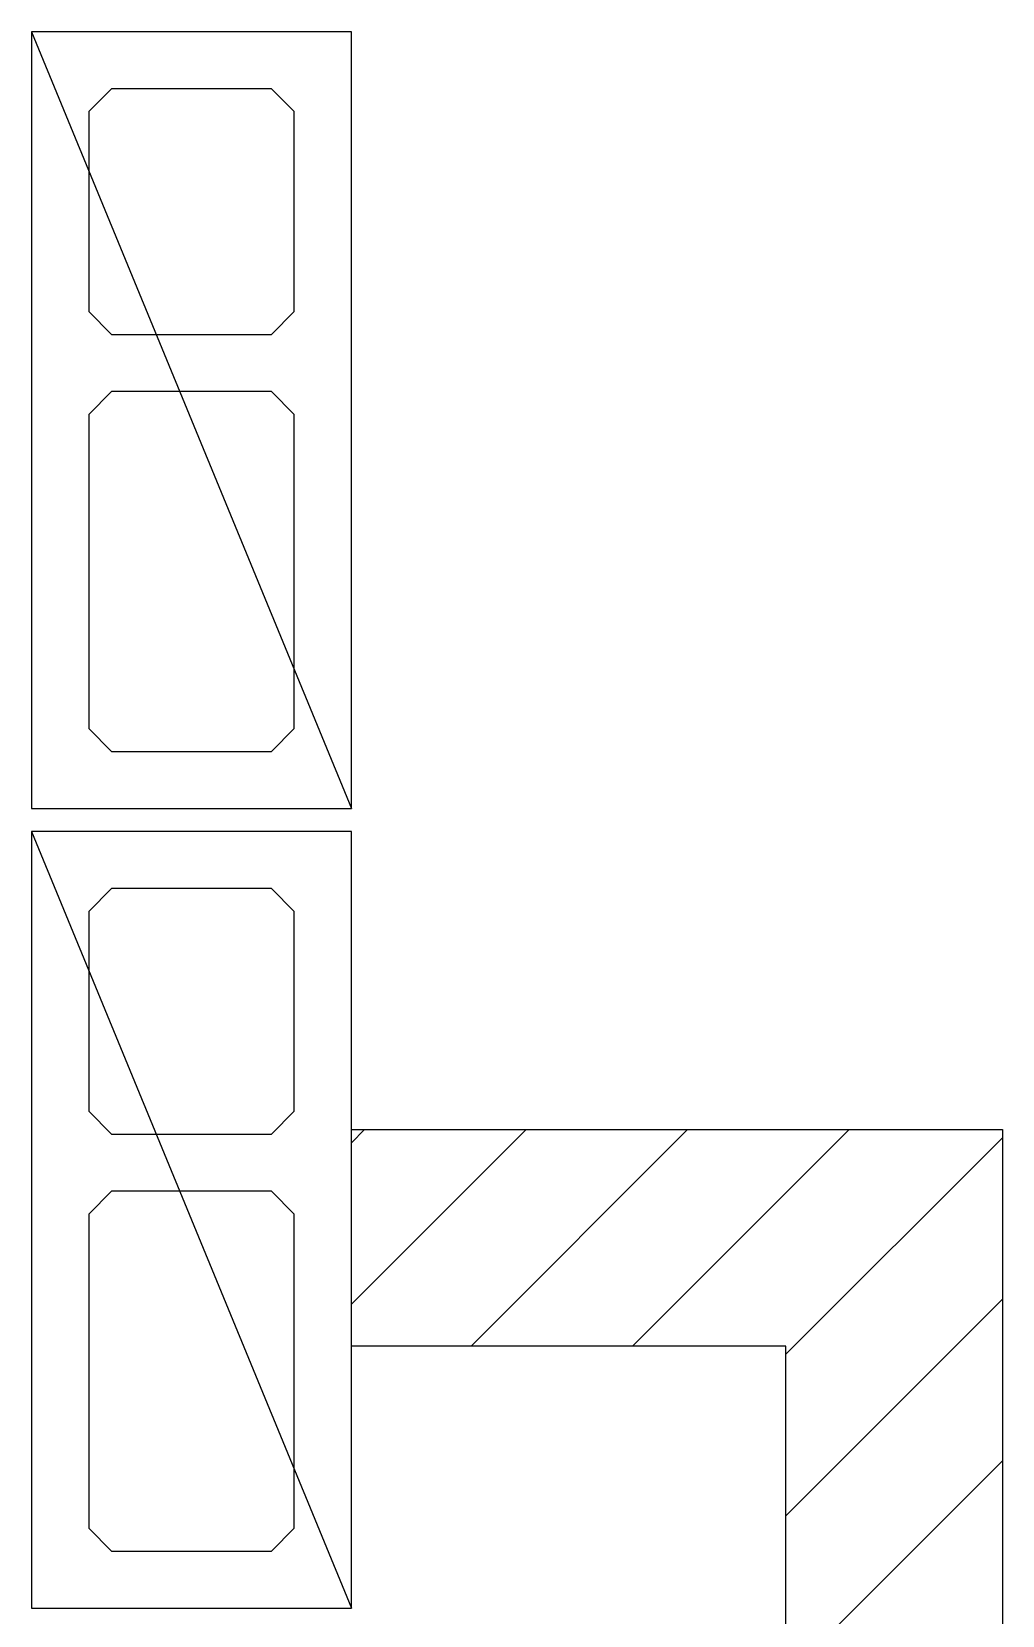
# Model space of a CAD drawing. Extents: x 0 to 119, y 0 to 84.
# Drawn here: x 33.338 to 34.188, y 40.134 to 41.52 of the extents above; entities that cross this region are included whole.
import ezdxf

# ---------------------------------------------------------------- set-up
doc = ezdxf.new("R2010")
doc.units = 0
doc.header["$MEASUREMENT"] = 0
doc.linetypes.add('ESTILO_TQS_0005', pattern=[0.4, 0.3, -0.1])
for name, color, linetype in [('27', 250, 'CONTINUOUS'), ('29', 9, 'CONTINUOUS'), ('3', 7, 'CONTINUOUS')]:
    doc.layers.add(name, color=color, linetype=linetype)

msp = doc.modelspace()

# ---------------------------------------------------------------- linework, layer by layer
at = {"layer": '27', "color": 250, "linetype": 'ESTILO_TQS_0005'}
for points in [[(33.4078, 41.47), (33.3878, 41.45), (33.3878, 41.275), (33.4078, 41.255), (33.5478, 41.255), (33.5678, 41.275), (33.5678, 41.45), (33.5478, 41.47), (33.4078, 41.47)], [(33.4078, 41.205), (33.3878, 41.185), (33.3878, 40.91), (33.4078, 40.89), (33.5478, 40.89), (33.5678, 40.91), (33.5678, 41.185), (33.5478, 41.205), (33.4078, 41.205)], [(33.4078, 40.77), (33.3878, 40.75), (33.3878, 40.575), (33.4078, 40.555), (33.5478, 40.555), (33.5678, 40.575), (33.5678, 40.75), (33.5478, 40.77), (33.4078, 40.77)], [(33.4078, 40.505), (33.3878, 40.485), (33.3878, 40.21), (33.4078, 40.19), (33.5478, 40.19), (33.5678, 40.21), (33.5678, 40.485), (33.5478, 40.505), (33.4078, 40.505)]]:
    msp.add_lwpolyline(points, dxfattribs=at)
at = {"layer": '29', "color": 9, "linetype": 'Continuous'}
for p, q in [((33.6178, 40.406025), (33.770749, 40.558975)), ((33.6178, 40.547446), (33.629328, 40.558975)), ((33.722597, 40.3694), (33.912171, 40.558975)), ((33.864018, 40.3694), (34.053592, 40.558975)), ((33.998386, 40.362347), (34.187843, 40.551804)), ((33.998386, 40.220925), (34.187843, 40.410382)), ((33.998386, 40.079504), (34.187843, 40.268961))]:
    msp.add_line(p, q, dxfattribs=at)
msp.add_lwpolyline([(33.6178, 40.558975), (34.187843, 40.558975), (34.187843, 38.72), (33.998386, 38.72), (33.998386, 40.3694), (33.6178, 40.3694), (33.6178, 40.558975)], dxfattribs=at)
at = {"layer": '3', "color": 7, "linetype": 'Continuous'}
for p, q in [((33.3378, 41.52), (33.6178, 40.84)), ((33.3378, 40.82), (33.6178, 40.14))]:
    msp.add_line(p, q, dxfattribs=at)
for points in [[(33.3378, 41.52), (33.3378, 40.84), (33.6178, 40.84), (33.6178, 41.52), (33.3378, 41.52)], [(33.3378, 40.82), (33.3378, 40.14), (33.6178, 40.14), (33.6178, 40.82), (33.3378, 40.82)]]:
    msp.add_lwpolyline(points, dxfattribs=at)

doc.saveas('drawing.dxf')
